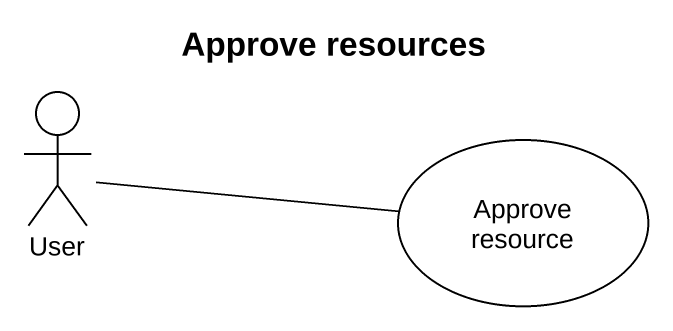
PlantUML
@startuml
title Approve resources
actor User
usecase "Approve resource" as Approve_resource
User -right- Approve_resource
@enduml
